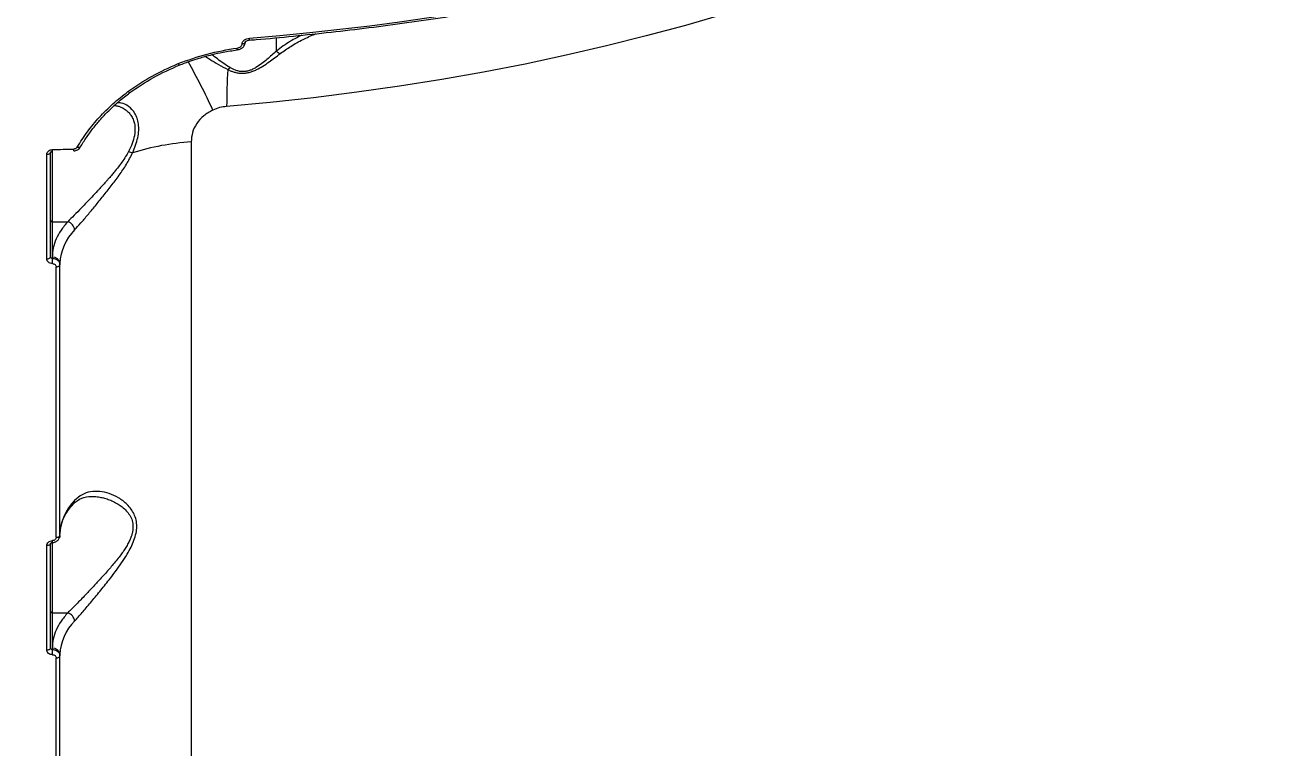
# Model space of a CAD drawing. Header units: millimetres. Extents: x -6332 to 8932, y -6739 to 7096.
# Drawn here: x -1837.5 to -1508, y -1460.3 to -1270.2 of the extents above; entities that cross this region are included whole.
import ezdxf

# ---------------------------------------------------------------- set-up
doc = ezdxf.new("R2010")
doc.units = ezdxf.units.MM
for name, color, linetype in [('DIKOM_ОБЪЕКТ', 7, 'Continuous'), ('DIKOM_РАЗМЕР_ЗОНА', 7, 'Continuous'), ('DIKOM_РАЗМЕР_ОБЪЕКТА', 7, 'Continuous')]:
    doc.layers.add(name, color=color, linetype=linetype)
doc.styles.add('style1', font='arial.ttf', dxfattribs={"width": 0.8})
doc.dimstyles.new('1-50', dxfattribs={"dimtxt": 300, "dimasz": 200, "dimexe": 100, "dimexo": 0, "dimgap": 100, "dimtad": 1, "dimtxsty": 'style1', "dimcen": 200, "dimclrd": 7, "dimclre": 7, "dimclrt": 7, "dimadec": 1, "dimazin": 2, "dimtfac": 1, "dimtmove": 0, "dimatfit": 2, "dimfxl": 0, "dimlwd": 25, "dimlwe": 18, "dimarcsym": 0})

# ---------------------------------------------------------------- blocks, each defined once
blk = doc.blocks.new('*D9')
at = {"layer": 'Defpoints', "color": 0, "transparency": 16777216}
for p in [(777.17, 5593.97), (-4228.73, -3389.78), (7301.72, -3389.78)]:
    blk.add_point(p, dxfattribs=at)
at = {"layer": 'DIKOM_РАЗМЕР_ОБЪЕКТА', "color": 7, "lineweight": 18, "transparency": 16777216}
for p, q in [((777.17, 5593.97), (7401.72, 5593.97)), ((-4228.73, -3389.78), (7401.72, -3389.78))]:
    blk.add_line(p, q, dxfattribs=at)
at = {"layer": 'DIKOM_РАЗМЕР_ОБЪЕКТА', "color": 7, "lineweight": 25, "transparency": 16777216}
blk.add_line((7301.72, 5393.97), (7301.72, -3189.78), dxfattribs=at)
at = {"layer": 'DIKOM_РАЗМЕР_ОБЪЕКТА', "color": 7, "transparency": 16777216}
for points in [[(7268.39, 5393.97), (7335.06, 5393.97), (7301.72, 5593.97)], [(7268.39, -3189.78), (7335.06, -3189.78), (7301.72, -3389.78)]]:
    blk.add_solid(points, dxfattribs=at)
at = {"layer": 'DIKOM_РАЗМЕР_ОБЪЕКТА', "color": 7, "transparency": 16777216, "insert": (7048.55, 1153.71), "char_height": 300, "attachment_point": 5, "rotation": 90, "style": 'style1'}
blk.add_mtext('9000', dxfattribs=at)
blk = doc.blocks.new('*D10')
at = {"layer": 'Defpoints', "color": 0, "transparency": 16777216}
for p in [(4034.78, 3636.59), (-4490.85, -1960.46), (4034.78, -5533.39)]:
    blk.add_point(p, dxfattribs=at)
at = {"layer": 'DIKOM_РАЗМЕР_ОБЪЕКТА', "color": 7, "lineweight": 18, "transparency": 16777216}
for p, q in [((4034.78, 3636.59), (4034.78, -5633.39)), ((-4490.85, -1960.46), (-4490.85, -5633.39))]:
    blk.add_line(p, q, dxfattribs=at)
at = {"layer": 'DIKOM_РАЗМЕР_ОБЪЕКТА', "color": 7, "lineweight": 25, "transparency": 16777216}
blk.add_line((-4290.85, -5533.39), (3834.78, -5533.39), dxfattribs=at)
at = {"layer": 'DIKOM_РАЗМЕР_ОБЪЕКТА', "color": 7, "transparency": 16777216}
for points in [[(-4290.85, -5500.05), (-4290.85, -5566.72), (-4490.85, -5533.39)], [(3834.78, -5500.05), (3834.78, -5566.72), (4034.78, -5533.39)]]:
    blk.add_solid(points, dxfattribs=at)
at = {"layer": 'DIKOM_РАЗМЕР_ОБЪЕКТА', "color": 7, "transparency": 16777216, "insert": (308.03, -5280.21), "char_height": 300, "attachment_point": 5, "style": 'style1'}
blk.add_mtext('8500', dxfattribs=at)
blk = doc.blocks.new('*D11')
at = {"layer": 'Defpoints', "color": 0, "transparency": 16777216}
for p in [(1114.35, 7096.35), (-4349.59, -4627.34), (8831.76, -4627.34)]:
    blk.add_point(p, dxfattribs=at)
at = {"layer": 'DIKOM_РАЗМЕР_ЗОНА', "color": 7, "lineweight": 18, "transparency": 16777216}
for p, q in [((1114.35, 7096.35), (8931.76, 7096.35)), ((-4349.59, -4627.34), (8931.76, -4627.34))]:
    blk.add_line(p, q, dxfattribs=at)
at = {"layer": 'DIKOM_РАЗМЕР_ЗОНА', "color": 7, "lineweight": 25, "transparency": 16777216}
blk.add_line((8831.76, 6896.35), (8831.76, -4427.34), dxfattribs=at)
at = {"layer": 'DIKOM_РАЗМЕР_ЗОНА', "color": 7, "transparency": 16777216}
for points in [[(8798.42, 6896.35), (8865.09, 6896.35), (8831.76, 7096.35)], [(8798.42, -4427.34), (8865.09, -4427.34), (8831.76, -4627.34)]]:
    blk.add_solid(points, dxfattribs=at)
at = {"layer": 'DIKOM_РАЗМЕР_ЗОНА', "color": 7, "transparency": 16777216, "insert": (8578.59, 1308.2), "char_height": 300, "attachment_point": 5, "rotation": 90, "style": 'style1'}
blk.add_mtext('11750', dxfattribs=at)
blk = doc.blocks.new('*D12')
at = {"layer": 'Defpoints', "color": 0, "transparency": 16777216}
for p in [(6134.38, 3354.85), (-6332, -2644.93), (6134.38, -6639)]:
    blk.add_point(p, dxfattribs=at)
at = {"layer": 'DIKOM_РАЗМЕР_ЗОНА', "color": 7, "lineweight": 18, "transparency": 16777216}
for p, q in [((6134.38, 3354.85), (6134.38, -6739)), ((-6332, -2644.93), (-6332, -6739))]:
    blk.add_line(p, q, dxfattribs=at)
at = {"layer": 'DIKOM_РАЗМЕР_ЗОНА', "color": 7, "lineweight": 25, "transparency": 16777216}
blk.add_line((-6132, -6639), (5934.38, -6639), dxfattribs=at)
at = {"layer": 'DIKOM_РАЗМЕР_ЗОНА', "color": 7, "transparency": 16777216}
for points in [[(-6132, -6605.67), (-6132, -6672.33), (-6332, -6639)], [(5934.38, -6605.67), (5934.38, -6672.33), (6134.38, -6639)]]:
    blk.add_solid(points, dxfattribs=at)
at = {"layer": 'DIKOM_РАЗМЕР_ЗОНА', "color": 7, "transparency": 16777216, "insert": (-98.81, -6385.83), "char_height": 300, "attachment_point": 5, "style": 'style1'}
blk.add_mtext('12500', dxfattribs=at)

msp = doc.modelspace()

# ---------------------------------------------------------------- linework, layer by layer
at = {"layer": 'DIKOM_ОБЪЕКТ', "color": 7, "linetype": 'Continuous', "lineweight": 15}
for p, q in [((-1779.583, -1274.719), (-1779.583, -1274.639)), ((-1771.414, -1277.045), (-1771.414, -1273.538)), ((-1780.426, -1275.147), (-1780.426, -1275.228)), ((-1793.828, -1300.961), (-1793.828, -1600.97)), ((-1831.796, -1331.699), (-1831.796, -1304.27)), ((-1830.83, -1331.184), (-1830.83, -1303.755)), ((-1830.33, -1303.265), (-1830.33, -1321.957)), ((-1830.311, -1303.441), (-1830.311, -1303.441)), ((-1830.33, -1321.957), (-1826.28, -1321.957)), ((-1830.33, -1321.957), (-1830.33, -1331.224)), ((-1830.33, -1331.224), (-1830.33, -1331.585)), ((-1829.29, -1404.939), (-1829.29, -1333.794)), ((-1828.33, -1333.279), (-1828.33, -1332.939)), ((-1828.33, -1404.424), (-1828.33, -1333.279)), ((-1830.83, -1434.045), (-1830.83, -1406.615)), ((-1830.33, -1406.125), (-1830.33, -1424.817)), ((-1828.33, -1404.424), (-1828.346, -1404.515)), ((-1831.796, -1434.559), (-1831.796, -1407.13)), ((-1830.33, -1424.817), (-1826.28, -1424.817)), ((-1830.33, -1424.817), (-1830.33, -1434.085)), ((-1830.33, -1434.085), (-1830.33, -1434.445)), ((-1828.33, -1436.139), (-1828.33, -1435.8)), ((-1828.33, -1507.284), (-1828.33, -1436.139)), ((-1829.29, -1507.798), (-1829.29, -1436.654))]:
    msp.add_line(p, q, dxfattribs=at)
at = {"layer": 'DIKOM_ОБЪЕКТ', "color": 7, "linetype": 'Continuous', "lineweight": 15, "flags": 128}
for points in [[(-1653.661, -1267.356), (-1663.81, -1270.303), (-1674.129, -1273.089), (-1684.609, -1275.713), (-1695.239, -1278.171), (-1706.009, -1280.459), (-1716.91, -1282.578), (-1727.932, -1284.525), (-1739.063, -1286.298), (-1750.295, -1287.895), (-1761.615, -1289.315), (-1773.015, -1290.556), (-1784.483, -1291.618)], [(-1778.484, -1273.701), (-1770.533, -1272.989), (-1762.609, -1272.201), (-1754.717, -1271.333), (-1746.858, -1270.387), (-1739.036, -1269.363), (-1731.253, -1268.264), (-1723.513, -1267.086), (-1715.818, -1265.833)], [(-1780.426, -1275.147), (-1780.156, -1275.104), (-1779.919, -1275.024), (-1779.736, -1274.913), (-1779.621, -1274.779), (-1779.583, -1274.639)], [(-1779.583, -1274.715), (-1779.583, -1274.715), (-1779.621, -1274.86), (-1779.736, -1274.993), (-1779.919, -1275.104), (-1780.156, -1275.186), (-1780.426, -1275.228)], [(-1778.55, -1274.183), (-1778.556, -1274.187), (-1778.564, -1274.189)], [(-1810.433, -1287.7), (-1810.316, -1287.81), (-1810.207, -1287.899), (-1810.108, -1287.963), (-1810.025, -1287.998), (-1809.959, -1288.004), (-1809.918, -1287.987)], [(-1830.83, -1303.755), (-1830.849, -1303.853), (-1830.903, -1303.948), (-1830.991, -1304.035), (-1831.111, -1304.113), (-1831.257, -1304.177), (-1831.424, -1304.226), (-1831.605, -1304.257), (-1831.796, -1304.27)], [(-1830.292, -1302.956), (-1829.588, -1302.941), (-1828.885, -1302.927), (-1828.182, -1302.912), (-1827.478, -1302.896), (-1826.775, -1302.879), (-1826.072, -1302.862), (-1825.369, -1302.844), (-1824.665, -1302.826)], [(-1822.97, -1302.335), (-1822.993, -1302.361), (-1823.069, -1302.411), (-1823.172, -1302.44), (-1823.299, -1302.446), (-1823.444, -1302.43), (-1823.604, -1302.391), (-1823.771, -1302.332)], [(-1831.796, -1331.699), (-1831.605, -1331.686), (-1831.424, -1331.655), (-1831.257, -1331.607), (-1831.111, -1331.542), (-1830.991, -1331.465), (-1830.903, -1331.377), (-1830.849, -1331.283), (-1830.83, -1331.184)], [(-1829.29, -1333.794), (-1829.1, -1333.78), (-1828.919, -1333.749), (-1828.754, -1333.7), (-1828.609, -1333.635), (-1828.49, -1333.558), (-1828.402, -1333.471), (-1828.348, -1333.377), (-1828.33, -1333.279)], [(-1830.83, -1406.615), (-1830.849, -1406.713), (-1830.903, -1406.808), (-1830.991, -1406.896), (-1831.111, -1406.973), (-1831.257, -1407.037), (-1831.424, -1407.085), (-1831.605, -1407.117), (-1831.796, -1407.13)], [(-1831.796, -1434.559), (-1831.605, -1434.546), (-1831.424, -1434.515), (-1831.257, -1434.466), (-1831.111, -1434.402), (-1830.991, -1434.325), (-1830.903, -1434.237), (-1830.849, -1434.143), (-1830.83, -1434.045)], [(-1829.29, -1436.654), (-1829.1, -1436.64), (-1828.919, -1436.608), (-1828.754, -1436.56), (-1828.609, -1436.496), (-1828.49, -1436.418), (-1828.402, -1436.331), (-1828.348, -1436.237), (-1828.33, -1436.139)]]:
    msp.add_lwpolyline(points, dxfattribs=at)
at = {"layer": 'DIKOM_ОБЪЕКТ', "color": 7, "linetype": 'Continuous', "lineweight": 15}
for centre, radius, start, end in [((-1779.375, -1273.826), 0.899, 336.5791, 8.00175), ((-1782.557, -1276.465), 0.859, 341.31872, 13.95649), ((-1769.498, -1275.245), 2.628, 223.22185, 250.03834), ((-1796.35, -1280.11), 0.886, 195.91361, 227.95498), ((-1948.452, -1366.034), 176.359, 24.61877, 29.27681), ((-1785.911, -1279.817), 2.75, 309.56797, 325.4641), ((-1655.938, -1291.063), 128.546, 175.92878, 180.24756), ((-1789.358, -1368.39), 67.576, 93.7926, 107.10748), ((-1832.701, -1303.106), 2.414, 352.03194, 3.58015), ((-1826.44, -1302.976), 1.781, 349.13503, 4.82019), ((-1807.77, -1297.671), 6.305, 246.52201, 256.5493), ((-1830.363, -1321.489), 0.468, 184.78887, 274.06705), ((-1815.216, -1333.414), 13.123, 134.86189, 177.92742), ((-1826.843, -1324.264), 2.375, 3.67397, 76.28168), ((-1830.198, -1333.094), 1.874, 4.7413, 94.04149), ((-1853.26, -1332.909), 22.968, 359.8819, 3.30481), ((-1815.217, -1404.558), 13.122, 134.86007, 177.92925), ((-1825.788, -1395.292), 1.316, 318.62867, 1.53484), ((-1832.605, -1405.968), 2.318, 351.7413, 3.74955), ((-1829.153, -1403.981), 0.967, 261.86033, 326.48854), ((-1830.362, -1424.348), 0.47, 184.83022, 273.89974), ((-1826.841, -1427.123), 2.373, 3.6315, 76.32415), ((-1815.217, -1436.274), 13.122, 134.86007, 177.92925), ((-1830.197, -1435.954), 1.874, 4.72398, 94.05881), ((-1853.236, -1435.769), 22.944, 359.88014, 3.30656)]:
    msp.add_arc(centre, radius, start, end, dxfattribs=at)
for points, knots in [([(-1778.565, -1274.179), (-1777.956, -1274.131), (-1774.067, -1273.822), (-1766.886, -1273.13), (-1756.993, -1272.094), (-1747.036, -1270.908), (-1737.037, -1269.59), (-1727.031, -1268.12), (-1719.998, -1267.027), (-1716.329, -1266.386), (-1715.967, -1266.323)], [0, 0, 0, 0, 0.0286765, 0.1830505, 0.3397267, 0.4982797, 0.6583794, 0.819768, 0.982239, 1, 1, 1, 1]), ([(-1781.742, -1276.74), (-1781.559, -1276.704), (-1781.154, -1276.625), (-1780.653, -1276.382), (-1780.237, -1276.073), (-1779.92, -1275.729), (-1779.659, -1275.292), (-1779.62, -1274.967), (-1779.601, -1274.807)], [0, 0, 0, 0, 0.1771157, 0.3906586, 0.5176425, 0.6637168, 0.8346436, 1, 1, 1, 1]), ([(-1780.426, -1275.147), (-1780.416, -1275.049), (-1780.396, -1274.851), (-1780.247, -1274.573), (-1780.034, -1274.326), (-1779.682, -1274.052), (-1779.157, -1273.801), (-1778.709, -1273.734), (-1778.484, -1273.701)], [0, 0, 0, 0, 0.1253689, 0.2506101, 0.372511, 0.501517, 0.7507259, 1, 1, 1, 1]), ([(-1779.583, -1274.634), (-1779.581, -1274.623), (-1779.576, -1274.592), (-1779.516, -1274.525), (-1779.334, -1274.396), (-1778.992, -1274.256), (-1778.702, -1274.208), (-1778.548, -1274.182)], [0, 0, 0, 0, 0.0420298, 0.1109388, 0.3379597, 0.6482522, 1, 1, 1, 1]), ([(-1764.703, -1272.885), (-1765.72, -1273.389), (-1768.119, -1274.577), (-1770.209, -1276.143), (-1771.414, -1277.045)], [0, 0, 0, 0, 0.4240612, 1, 1, 1, 1]), ([(-1770.396, -1277.716), (-1769.495, -1277.064), (-1767.609, -1275.699), (-1764.517, -1274.042), (-1762.281, -1272.964), (-1761.111, -1272.528), (-1761.027, -1272.497)], [0, 0, 0, 0, 0.3149835, 0.6600734, 0.9755774, 1, 1, 1, 1]), ([(-1797.202, -1280.353), (-1794.685, -1279.433), (-1789.651, -1277.593), (-1784.365, -1276.703), (-1781.723, -1276.257)], [0, 0, 0, 0, 0.4999987, 1, 1, 1, 1]), ([(-1796.943, -1280.767), (-1795.942, -1280.381), (-1794.211, -1279.714), (-1791.944, -1278.985), (-1790.05, -1278.435), (-1787.972, -1277.894), (-1785.159, -1277.267), (-1782.979, -1276.931), (-1781.742, -1276.74)], [0, 0, 0, 0, 0.2047244, 0.3536525, 0.452567, 0.5794711, 0.7615484, 1, 1, 1, 1]), ([(-1783.646, -1281.376), (-1784.237, -1281.001), (-1785.417, -1280.253), (-1786.929, -1279.13), (-1787.939, -1278.364), (-1788.398, -1278), (-1788.443, -1277.965)], [0, 0, 0, 0, 0.3227037, 0.6437643, 0.9655744, 1, 1, 1, 1]), ([(-1784.159, -1281.937), (-1783.884, -1282.061), (-1783.358, -1282.299), (-1782.487, -1282.599), (-1781.578, -1282.813), (-1780.59, -1282.918), (-1779.568, -1282.875), (-1778.547, -1282.68), (-1777.551, -1282.354), (-1776.35, -1281.823), (-1774.892, -1280.989), (-1773.333, -1279.931), (-1771.808, -1278.805), (-1770.88, -1278.089), (-1770.396, -1277.716)], [0, 0, 0, 0, 0.0657857, 0.12554, 0.1907387, 0.2507643, 0.3130701, 0.3760261, 0.4355073, 0.50058, 0.6150208, 0.7506071, 0.8698306, 1, 1, 1, 1]), ([(-1771.414, -1277.045), (-1771.81, -1277.412), (-1772.602, -1278.144), (-1773.873, -1279.26), (-1775.23, -1280.367), (-1776.498, -1281.255), (-1777.617, -1281.858), (-1778.526, -1282.225), (-1779.473, -1282.449), (-1780.429, -1282.495), (-1781.343, -1282.365), (-1782.464, -1282.027), (-1783.178, -1281.634), (-1783.646, -1281.376)], [0, 0, 0, 0, 0.1249957, 0.2496883, 0.3746878, 0.499939, 0.5662082, 0.624925, 0.6880811, 0.7498177, 0.8089194, 0.8748017, 1, 1, 1, 1]), ([(-1781.723, -1276.257), (-1781.571, -1276.227), (-1781.268, -1276.165), (-1780.854, -1275.948), (-1780.58, -1275.683), (-1780.446, -1275.429), (-1780.433, -1275.294), (-1780.426, -1275.228)], [0, 0, 0, 0, 0.2497253, 0.4990421, 0.7488263, 0.8771759, 1, 1, 1, 1]), ([(-1810.433, -1287.7), (-1808.372, -1286.28), (-1804.25, -1283.44), (-1799.551, -1281.382), (-1797.202, -1280.353)], [0, 0, 0, 0, 0.4999952, 1, 1, 1, 1]), ([(-1809.919, -1287.987), (-1807.899, -1286.592), (-1803.859, -1283.802), (-1799.249, -1281.779), (-1796.943, -1280.767)], [0, 0, 0, 0, 0.4998744, 1, 1, 1, 1]), ([(-1790.176, -1278.4), (-1789.729, -1278.683), (-1788.677, -1279.349), (-1786.712, -1280.579), (-1785.012, -1281.483), (-1784.159, -1281.937)], [0, 0, 0, 0, 0.2690191, 0.6330527, 1, 1, 1, 1]), ([(-1823.771, -1302.332), (-1822.914, -1300.962), (-1821.2, -1298.221), (-1818.017, -1294.418), (-1814.47, -1290.855), (-1811.779, -1288.751), (-1810.433, -1287.7)], [0, 0, 0, 0, 0.2506558, 0.5013294, 0.7506038, 1, 1, 1, 1]), ([(-1822.97, -1302.335), (-1822.45, -1301.479), (-1821.511, -1299.936), (-1820.076, -1297.955), (-1818.9, -1296.469), (-1817.823, -1295.206), (-1816.595, -1293.853), (-1814.92, -1292.166), (-1812.687, -1290.123), (-1810.899, -1288.743), (-1809.919, -1287.987)], [0, 0, 0, 0, 0.1589145, 0.2867208, 0.383197, 0.4534882, 0.5432596, 0.6638998, 0.8158083, 1, 1, 1, 1]), ([(-1814.002, -1291.369), (-1813.836, -1291.383), (-1813.378, -1291.422), (-1812.716, -1291.617), (-1812.03, -1291.898), (-1811.458, -1292.216), (-1810.818, -1292.664), (-1810.154, -1293.286), (-1809.482, -1294.177), (-1808.974, -1295.216), (-1808.501, -1296.84), (-1808.648, -1298.318), (-1808.747, -1299.315)], [0, 0, 0, 0, 0.0558758, 0.15384, 0.2296269, 0.3001947, 0.3655545, 0.4768546, 0.5774383, 0.6876402, 0.7893351, 1, 1, 1, 1]), ([(-1809.236, -1303.803), (-1808.953, -1303.137), (-1808.387, -1301.805), (-1807.822, -1299.828), (-1807.554, -1297.935), (-1807.623, -1296.197), (-1807.991, -1294.679), (-1808.791, -1292.979), (-1810.212, -1291.502), (-1811.87, -1290.655), (-1812.936, -1290.704), (-1813.286, -1290.72)], [0, 0, 0, 0, 0.0923276, 0.184543, 0.2765006, 0.3679104, 0.4595414, 0.5505306, 0.7312296, 0.9117432, 1, 1, 1, 1]), ([(-1788.124, -1292.567), (-1788.964, -1293.037), (-1790.641, -1293.976), (-1792.438, -1296.094), (-1793.611, -1298.469), (-1793.755, -1300.131), (-1793.828, -1300.961)], [0, 0, 0, 0, 0.2507143, 0.5004162, 0.7502308, 1, 1, 1, 1]), ([(-1784.483, -1291.618), (-1785.109, -1291.698), (-1786.361, -1291.857), (-1787.537, -1292.331), (-1788.124, -1292.567)], [0, 0, 0, 0, 0.5004431, 1, 1, 1, 1]), ([(-1808.747, -1299.315), (-1808.92, -1300), (-1809.264, -1301.372), (-1809.942, -1302.76), (-1810.282, -1303.454)], [0, 0, 0, 0, 0.4995132, 1, 1, 1, 1]), ([(-1831.796, -1304.27), (-1831.773, -1304.1), (-1831.727, -1303.762), (-1831.379, -1303.33), (-1830.882, -1303.025), (-1830.489, -1302.979), (-1830.292, -1302.956)], [0, 0, 0, 0, 0.2505591, 0.5002272, 0.7500198, 1, 1, 1, 1]), ([(-1830.846, -1303.847), (-1830.843, -1303.8), (-1830.838, -1303.705), (-1830.727, -1303.57), (-1830.549, -1303.465), (-1830.392, -1303.449), (-1830.311, -1303.441)], [0, 0, 0, 0, 0.2351416, 0.4780628, 0.732113, 1, 1, 1, 1]), ([(-1810.282, -1303.454), (-1810.529, -1303.904), (-1811.054, -1304.861), (-1811.971, -1306.209), (-1812.991, -1307.575), (-1813.805, -1308.588), (-1814.433, -1309.34), (-1814.825, -1309.804), (-1815.26, -1310.308), (-1815.736, -1310.854), (-1816.109, -1311.276), (-1816.55, -1311.768), (-1817.086, -1312.363), (-1817.773, -1313.116), (-1818.746, -1314.166), (-1819.915, -1315.416), (-1821.331, -1316.906), (-1822.9, -1318.542), (-1824.619, -1320.317), (-1825.725, -1321.409), (-1826.28, -1321.957)], [0, 0, 0, 0, 0.058751, 0.1250306, 0.1831744, 0.2499492, 0.2704396, 0.2931961, 0.3181901, 0.3454489, 0.3749867, 0.3820684, 0.4204988, 0.4663032, 0.4993222, 0.5865786, 0.6681202, 0.7492861, 0.8742149, 1, 1, 1, 1]), ([(-1824.691, -1303.31), (-1824.519, -1303.294), (-1824.173, -1303.261), (-1823.687, -1303.052), (-1823.259, -1302.748), (-1823.067, -1302.473), (-1822.97, -1302.335)], [0, 0, 0, 0, 0.2457249, 0.4946103, 0.7458825, 1, 1, 1, 1]), ([(-1823.771, -1302.332), (-1823.82, -1302.401), (-1823.917, -1302.539), (-1824.136, -1302.692), (-1824.389, -1302.801), (-1824.573, -1302.817), (-1824.665, -1302.826)], [0, 0, 0, 0, 0.2508713, 0.5001473, 0.7500128, 1, 1, 1, 1]), ([(-1824.473, -1324.112), (-1823.943, -1323.523), (-1822.889, -1322.351), (-1821.021, -1320.155), (-1819.026, -1317.767), (-1816.94, -1315.214), (-1814.82, -1312.539), (-1812.75, -1309.756), (-1810.765, -1306.863), (-1809.746, -1304.824), (-1809.236, -1303.803)], [0, 0, 0, 0, 0.1259297, 0.2508824, 0.3755916, 0.5008421, 0.625091, 0.7501451, 0.8750122, 1, 1, 1, 1]), ([(-1826.28, -1321.957), (-1826.9, -1322.688), (-1828.14, -1324.152), (-1829.376, -1326.467), (-1830.184, -1328.829), (-1830.281, -1330.426), (-1830.33, -1331.224)], [0, 0, 0, 0, 0.2499922, 0.5000142, 0.7499802, 1, 1, 1, 1]), ([(-1830.292, -1332.956), (-1830.489, -1332.941), (-1830.883, -1332.91), (-1831.38, -1332.622), (-1831.727, -1332.204), (-1831.773, -1331.867), (-1831.796, -1331.699)], [0, 0, 0, 0, 0.25062, 0.5002891, 0.7501257, 1, 1, 1, 1]), ([(-1830.33, -1331.585), (-1830.369, -1331.585), (-1830.442, -1331.585), (-1830.565, -1331.553), (-1830.671, -1331.498), (-1830.749, -1331.418), (-1830.813, -1331.322), (-1830.823, -1331.239), (-1830.83, -1331.184)], [0, 0, 0, 0, 0.1476722, 0.2806025, 0.5003048, 0.629511, 0.7557958, 1, 1, 1, 1]), ([(-1830.33, -1331.585), (-1830.161, -1331.594), (-1829.847, -1331.61), (-1829.356, -1331.771), (-1828.951, -1332.016), (-1828.649, -1332.335), (-1828.399, -1332.73), (-1828.357, -1333.062), (-1828.33, -1333.279)], [0, 0, 0, 0, 0.1617635, 0.2992518, 0.5004738, 0.6317103, 0.758765, 1, 1, 1, 1]), ([(-1830.292, -1332.956), (-1830.161, -1332.967), (-1829.899, -1332.989), (-1829.566, -1333.178), (-1829.335, -1333.457), (-1829.305, -1333.681), (-1829.29, -1333.794)], [0, 0, 0, 0, 0.250801, 0.4999207, 0.7498617, 1, 1, 1, 1]), ([(-1824.473, -1426.972), (-1823.84, -1426.266), (-1822.58, -1424.86), (-1820.301, -1422.161), (-1817.881, -1419.24), (-1815.645, -1416.454), (-1813.703, -1413.914), (-1812.095, -1411.675), (-1810.711, -1409.533), (-1809.619, -1407.554), (-1808.803, -1405.698), (-1808.259, -1403.856), (-1808.064, -1402.034), (-1808.254, -1400.323), (-1808.794, -1398.802), (-1809.609, -1397.453), (-1810.931, -1395.935), (-1812.882, -1394.475), (-1815.371, -1393.342), (-1817.885, -1392.787), (-1820.315, -1392.862), (-1822.588, -1393.568), (-1823.845, -1394.694), (-1824.473, -1395.257)], [0, 0, 0, 0, 0.0628391, 0.125036, 0.1875522, 0.249657, 0.2915571, 0.3336407, 0.3745022, 0.4070913, 0.437197, 0.4692383, 0.4998166, 0.5304242, 0.5624925, 0.5926623, 0.6253314, 0.6879395, 0.7501161, 0.812756, 0.8751681, 0.9376742, 1, 1, 1, 1]), ([(-1828.3, -1404.012), (-1828.307, -1403.852), (-1828.341, -1403.116), (-1828.097, -1401.866), (-1827.577, -1400.265), (-1826.794, -1398.75), (-1825.882, -1397.383), (-1825.115, -1396.536), (-1824.786, -1396.173)], [0, 0, 0, 0, 0.0612138, 0.2830142, 0.4797617, 0.6711927, 0.8590379, 1, 1, 1, 1]), ([(-1824.806, -1396.168), (-1824.122, -1395.568), (-1822.801, -1394.409), (-1820.946, -1394.25), (-1820.051, -1394.174)], [0, 0, 0, 0, 0.5175898, 1, 1, 1, 1]), ([(-1820.16, -1394.193), (-1819.936, -1394.187), (-1819.293, -1394.171), (-1818.203, -1394.298), (-1816.911, -1394.555), (-1815.62, -1394.945), (-1814.311, -1395.479), (-1813.073, -1396.145), (-1811.892, -1396.962), (-1810.84, -1397.921), (-1810.071, -1398.913), (-1809.601, -1399.817), (-1809.228, -1400.793), (-1809.162, -1401.618), (-1809.117, -1402.175)], [0, 0, 0, 0, 0.0509632, 0.145804, 0.2408553, 0.3352968, 0.4295232, 0.5321676, 0.6192643, 0.7142858, 0.809601, 0.8582543, 0.9043935, 1, 1, 1, 1]), ([(-1809.117, -1402.175), (-1809.161, -1402.752), (-1809.226, -1403.61), (-1809.599, -1404.783), (-1809.986, -1405.743), (-1810.518, -1406.787), (-1811.184, -1407.9), (-1811.94, -1409.02), (-1812.809, -1410.195), (-1813.776, -1411.417), (-1814.795, -1412.634), (-1815.84, -1413.837), (-1816.908, -1415.029), (-1817.972, -1416.193), (-1819.012, -1417.312), (-1820.024, -1418.388), (-1821.012, -1419.431), (-1822.459, -1420.943), (-1824.316, -1422.871), (-1825.623, -1424.166), (-1826.28, -1424.817)], [0, 0, 0, 0, 0.0627155, 0.0932335, 0.1254359, 0.1663524, 0.208085, 0.2507809, 0.2958847, 0.3475367, 0.3991581, 0.4473995, 0.5004528, 0.5538864, 0.601654, 0.6519814, 0.7030755, 0.749959, 0.8743951, 1, 1, 1, 1]), ([(-1831.796, -1407.13), (-1831.773, -1406.961), (-1831.727, -1406.622), (-1831.379, -1406.191), (-1830.882, -1405.885), (-1830.489, -1405.839), (-1830.292, -1405.816)], [0, 0, 0, 0, 0.2505712, 0.5002283, 0.7500204, 1, 1, 1, 1]), ([(-1830.846, -1406.707), (-1830.843, -1406.66), (-1830.838, -1406.564), (-1830.727, -1406.429), (-1830.548, -1406.326), (-1830.392, -1406.309), (-1830.311, -1406.301)], [0, 0, 0, 0, 0.2352104, 0.4781591, 0.7318773, 1, 1, 1, 1]), ([(-1830.311, -1406.301), (-1830.188, -1406.292), (-1829.942, -1406.275), (-1829.46, -1406.132), (-1828.918, -1405.805), (-1828.45, -1405.215), (-1828.381, -1404.75), (-1828.346, -1404.515)], [0, 0, 0, 0, 0.12198, 0.2452134, 0.4932541, 0.7447239, 1, 1, 1, 1]), ([(-1829.29, -1404.939), (-1829.305, -1405.052), (-1829.336, -1405.277), (-1829.568, -1405.565), (-1829.898, -1405.77), (-1830.161, -1405.801), (-1830.292, -1405.816)], [0, 0, 0, 0, 0.2508316, 0.4998584, 0.7499099, 1, 1, 1, 1]), ([(-1828.33, -1404.424), (-1828.345, -1404.645), (-1828.36, -1404.873), (-1828.479, -1405.072), (-1828.483, -1405.078)], [0, 0, 0, 0, 0.9728996, 1, 1, 1, 1]), ([(-1826.28, -1424.817), (-1826.9, -1425.549), (-1828.14, -1427.013), (-1829.376, -1429.326), (-1830.184, -1431.69), (-1830.281, -1433.286), (-1830.33, -1434.085)], [0, 0, 0, 0, 0.249992, 0.4999884, 0.7499804, 1, 1, 1, 1]), ([(-1830.292, -1435.817), (-1830.489, -1435.801), (-1830.883, -1435.77), (-1831.38, -1435.483), (-1831.728, -1435.064), (-1831.773, -1434.727), (-1831.796, -1434.559)], [0, 0, 0, 0, 0.2505355, 0.5001284, 0.7498696, 1, 1, 1, 1]), ([(-1830.33, -1434.445), (-1830.369, -1434.445), (-1830.442, -1434.445), (-1830.566, -1434.414), (-1830.671, -1434.357), (-1830.749, -1434.279), (-1830.813, -1434.183), (-1830.823, -1434.1), (-1830.83, -1434.045)], [0, 0, 0, 0, 0.1477105, 0.2806754, 0.5009748, 0.6294527, 0.7557324, 1, 1, 1, 1]), ([(-1830.33, -1434.445), (-1830.161, -1434.454), (-1829.848, -1434.47), (-1829.356, -1434.631), (-1828.951, -1434.876), (-1828.648, -1435.194), (-1828.399, -1435.591), (-1828.357, -1435.922), (-1828.33, -1436.139)], [0, 0, 0, 0, 0.1617593, 0.2992391, 0.50046, 0.6314834, 0.7587638, 1, 1, 1, 1]), ([(-1830.292, -1435.817), (-1830.161, -1435.827), (-1829.898, -1435.848), (-1829.567, -1436.039), (-1829.335, -1436.317), (-1829.305, -1436.542), (-1829.29, -1436.654)], [0, 0, 0, 0, 0.2506627, 0.5000143, 0.7499085, 1, 1, 1, 1])]:
    msp.add_open_spline(points, degree=3, knots=knots, dxfattribs=at)

# ---------------------------------------------------------------- dimensions: what is measured, and where the dimension line sits
at = {"layer": 'DIKOM_РАЗМЕР_ЗОНА'}
dim = msp.add_linear_dim(base=(8831.757, -4627.344), p1=(1114.346, 7096.351), p2=(-4349.589, -4627.344), angle=90, text='11750', dimstyle='1-50', dxfattribs=at)
dim.commit()
dim.dimension.update_dxf_attribs({"geometry": '*D11', "text_midpoint": (8831.757, 1308.196), "dimtype": 160})
dim = msp.add_linear_dim(base=(6134.379, -6639), p1=(-6332, -2644.933), p2=(6134.379, 3354.853), text='12500', dimstyle='1-50', dxfattribs=at)
dim.commit()
dim.dimension.update_dxf_attribs({"geometry": '*D12', "text_midpoint": (-98.81, -6639), "dimtype": 160})
at = {"layer": 'DIKOM_РАЗМЕР_ОБЪЕКТА'}
dim = msp.add_linear_dim(base=(7301.722, -3389.779), p1=(777.17, 5593.968), p2=(-4228.728, -3389.779), angle=90, text='9000', dimstyle='1-50', dxfattribs=at)
dim.commit()
dim.dimension.update_dxf_attribs({"geometry": '*D9', "text_midpoint": (7301.722, 1153.714), "dimtype": 160})
dim = msp.add_linear_dim(base=(4034.777, -5533.386), p1=(-4490.848, -1960.464), p2=(4034.777, 3636.587), text='8500', dimstyle='1-50', dxfattribs=at)
dim.commit()
dim.dimension.update_dxf_attribs({"geometry": '*D10', "text_midpoint": (308.034, -5533.386), "dimtype": 160})

doc.saveas('drawing.dxf')
